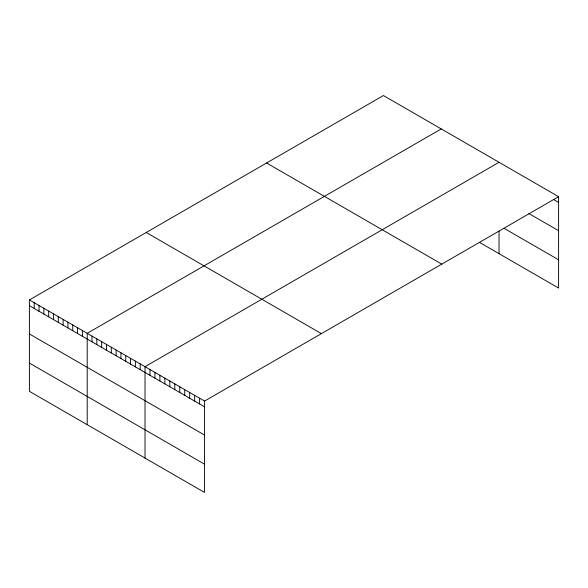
<?xml version="1.0" encoding="UTF-8"?>
<svg xmlns="http://www.w3.org/2000/svg" width="588" height="588" viewBox="0 0 588 588"><rect width="100%" height="100%" fill="white"/><g stroke="black" fill="none" stroke-linecap="round" stroke-linejoin="round"><path stroke-width="0.88" d="M29.4 299.939L204.573 401.075L204.573 492.457L29.4 391.321L29.4 299.939L383.427 95.543L558.6 196.679L558.6 288.061L479.771 242.55M441.235 128.919L87.208 333.308L87.208 424.698M499.043 162.288L145.016 366.684L145.016 458.074M204.573 401.075L558.6 196.679M553.639 199.56L558.6 202.426M528.818 213.495L558.6 230.687M504.004 228.284L558.6 259.8M266.599 162.994L441.772 264.13M146.228 232.488L321.401 333.624M29.4 305.686L204.573 406.822M29.4 333.947L204.573 435.083M29.4 363.061L204.573 464.197M499.043 231.069L499.043 253.678M199.611 398.208L199.611 403.956M194.65 395.342L194.65 401.09M189.681 392.475L189.681 398.223M184.72 389.609L184.72 395.356M179.759 386.742L179.759 392.497M174.798 383.876L174.798 389.631M169.829 381.017L169.829 386.764M164.868 378.15L164.868 383.898M159.907 375.284L159.907 381.031M154.945 372.417L154.945 378.165M149.977 369.551L149.977 375.298M140.201 363.906L140.201 369.654M135.38 361.12L135.38 366.875M130.565 358.342L130.565 364.09M125.744 355.564L125.744 361.311M120.93 352.778L120.93 358.526M116.108 350L116.108 355.747M111.294 347.214L111.294 352.969M106.479 344.436L106.479 350.183M101.658 341.657L101.658 347.405M96.844 338.872L96.844 344.619M92.022 336.093L92.022 341.841M82.393 330.529L82.393 336.277M77.572 327.751L77.572 333.499M72.758 324.966L72.758 330.713M67.936 322.187L67.936 327.935M63.122 319.402L63.122 325.157M58.3 316.623L58.3 322.371M53.486 313.845L53.486 319.593M48.672 311.059L48.672 316.807M43.85 308.281L43.85 314.029M39.036 305.495L39.036 311.25M34.214 302.717L34.214 308.465"/></g></svg>
